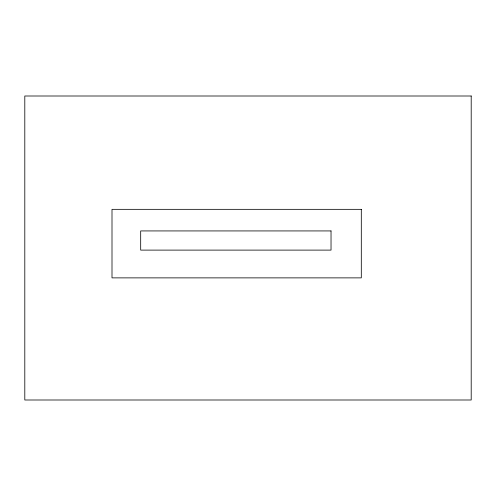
<?xml version="1.0" encoding="UTF-8"?>
<svg xmlns="http://www.w3.org/2000/svg" width="496" height="496" viewBox="0 0 496 496"><rect width="100%" height="100%" fill="white"/><g stroke="black" fill="none" stroke-linecap="round" stroke-linejoin="round"><path stroke-width="0.74" d="M471.2 96.001L24.8 96.001L24.8 399.999L471.2 399.999L471.2 96.001M361.305 209.337L112.003 209.337L112.003 277.878L361.305 277.878L361.305 209.337M331.03 230.931L140.684 230.931L140.684 250.108L331.03 250.108L331.03 230.931"/></g></svg>
